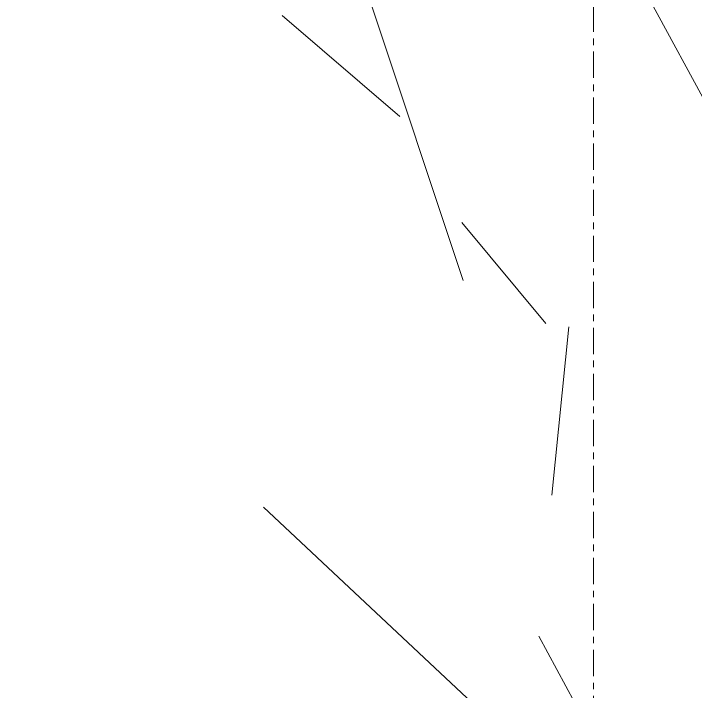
# Model space of a CAD drawing. Header units: inches. Extents: x -4169 to -1846, y 9706 to 12377.
# Drawn here: x -3492.34 to -3479.39, y 10392.39 to 10405.28 of the extents above; entities that cross this region are included whole.
import ezdxf

# ---------------------------------------------------------------- set-up
doc = ezdxf.new("R2010")
doc.units = ezdxf.units.IN
doc.header["$MEASUREMENT"] = 0
doc.linetypes.add('Grid Line 1_2_', pattern=[0.875, 0.5, -0.125, 0.125, -0.125])
for name, color, linetype, lineweight in [('0-1', 7, 'Continuous', 5), ('A-CLNG-PATT-1', 252, 'Continuous', 18), ('S-GRID-1', 1, 'Grid Line 1_2_', 9)]:
    doc.layers.add(name, color=color, linetype=linetype, lineweight=lineweight)

# ---------------------------------------------------------------- blocks, each defined once
blk = doc.blocks.new('CTR - 1st Phase - Shell_rvt-1-ENLARGED RCP - 1ST FLOOR PLAN')
at = {"layer": 'S-GRID-1'}
blk.add_line((-3481.324, 9836.18), (-3481.324, 12344.54), dxfattribs=at)

msp = doc.modelspace()

# ---------------------------------------------------------------- hatches: boundary and pattern name
at = {"layer": 'A-CLNG-PATT-1'}
h = msp.add_hatch(dxfattribs=at)
h.set_pattern_fill('FP_28', color=256, style=0, pattern_type=2)
h.set_pattern_definition([(108.435, (4.16, 0), (-16.000521, 32.0003383), [6.072, -44.525]), (139.399, (2.24, 5.76), (-96.00016541, 79.9998798), [2.95, -144.562]), (136.848, (16, 7.68), (-240.00202852, 223.9982064), [7.018, -343.889]), (109.983, (10.88, 12.48), (-47.99971113, 127.99986808), [3.746, -183.53]), (90, (9.6, 0), (-16, 16), [3.2, -12.8]), (118.443, (9.6, 3.2), (112.0002199, -207.99937941), [8.734, -427.981]), (84.289, (5.44, 10.88), (-16.00092206, -143.99947947), [3.216, -157.582]), (129.806, (5.76, 14.08), (64.00060153, -80.0001644), [2.499, -122.465])])
h.paths.add_polyline_path([(-3454.924, 10334.571), (-3448.024, 10334.571), (-3448.024, 10341.089), (-3448.774, 10341.089), (-3448.774, 10343.589), (-3448.024, 10343.589), (-3448.024, 10345.214), (-3478.299, 10345.214), (-3478.299, 10334.571), (-3464.184, 10334.571)], flags=0)
h.paths.add_polyline_path([(-3435.324, 10334.571), (-3435.324, 10345.214), (-3443.274, 10345.214), (-3443.274, 10343.589), (-3442.524, 10343.589), (-3442.524, 10341.089), (-3443.274, 10341.089), (-3443.274, 10334.571), (-3436.031, 10334.571)], flags=0)
h.paths.add_polyline_path([(-3454.924, 10352.964), (-3435.324, 10352.964), (-3435.324, 10353.521), (-3478.299, 10353.521), (-3478.299, 10352.964), (-3456.924, 10352.964), (-3456.924, 10353.214), (-3454.924, 10353.214)], flags=0)
h.paths.add_polyline_path([(-3492.06, 10353.771), (-3435.324, 10353.771), (-3435.324, 10391.921), (-3497.549, 10391.921), (-3497.549, 10356.089), (-3497.299, 10356.089), (-3497.299, 10354.089), (-3497.549, 10354.089), (-3497.549, 10353.771), (-3496.99, 10353.771)], flags=0)
h.paths.add_polyline_path([(-3447.301, 10392.171), (-3435.324, 10392.171), (-3435.324, 10411.121), (-3479.549, 10411.121), (-3479.549, 10410.414), (-3497.549, 10410.414), (-3497.549, 10394.089), (-3497.299, 10394.089), (-3497.299, 10392.171), (-3455.742, 10392.171)], flags=0)

# ---------------------------------------------------------------- block references
at = {"layer": '0-1'}
msp.add_blockref('CTR - 1st Phase - Shell_rvt-1-ENLARGED RCP - 1ST FLOOR PLAN', (0, 0), dxfattribs=at)

doc.saveas('drawing.dxf')
